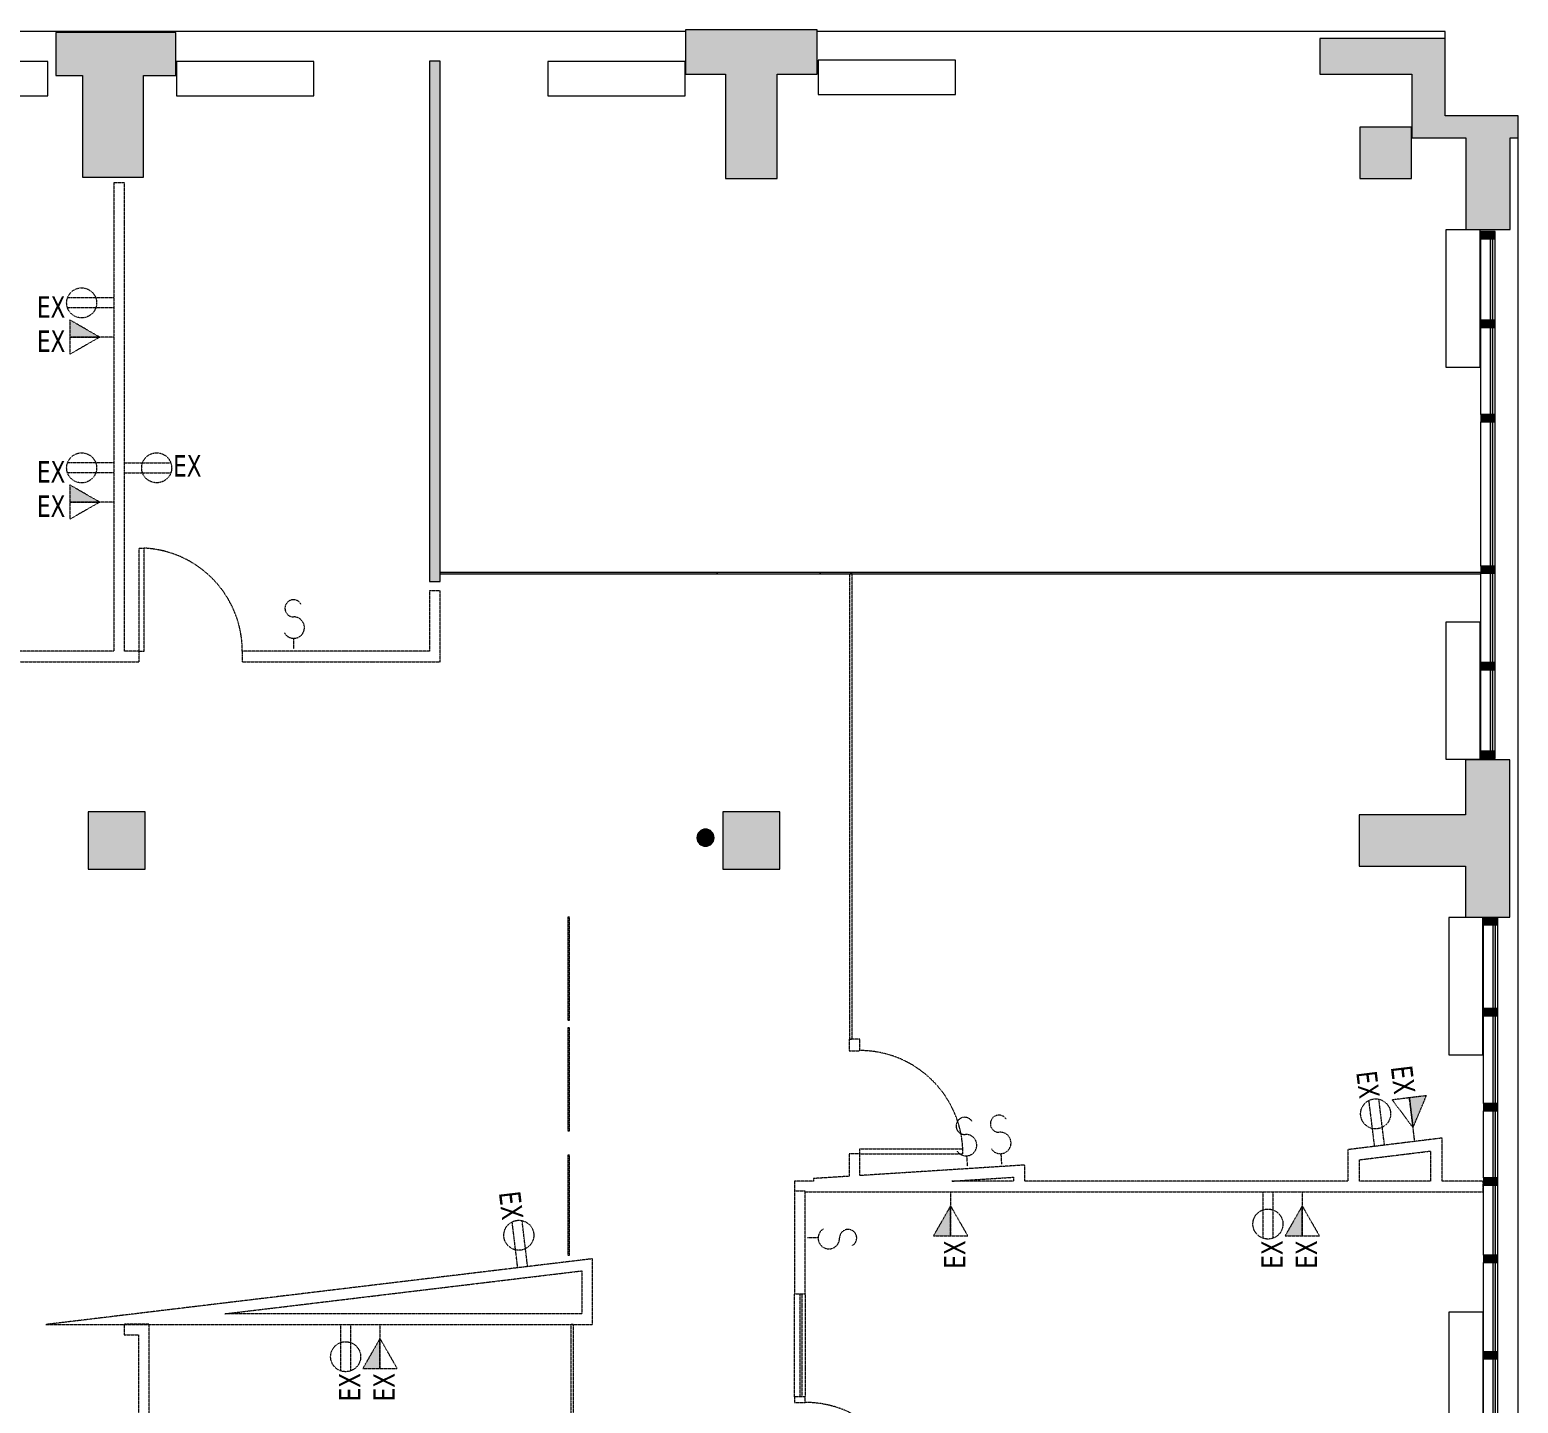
# Model space of a CAD drawing. Header units: inches. Extents: x -674 to 800, y -349 to 915.
# Drawn here: x 279 to 800, y 435 to 915 of the extents above; entities that cross this region are included whole.
import ezdxf

# ---------------------------------------------------------------- set-up
doc = ezdxf.new("R2010")
doc.units = ezdxf.units.IN
doc.header["$MEASUREMENT"] = 0
for name, pattern in [('Demolished', [0.1875, 0.125, -0.0625]), ('Demolished 3_128_', [0.046875, 0.023437, -0.023437]), ('Hidden 1_16_', [0.09375, 0.0625, -0.03125])]:
    doc.linetypes.add(name, pattern=pattern)
for name, color, linetype, lineweight in [('A-ANNO-NOTE', 131, 'Demolished', 9), ('A-COLS', 52, 'Continuous', 13), ('A-DOOR', 31, 'Continuous', 13), ('A-DOOR-FRAM', 31, 'Demolished', 20), ('A-FLOR', 192, 'Continuous', 13), ('A-GLAZ', 151, 'Demolished', 20), ('A-GLAZ-CURT', 52, 'Continuous', 13), ('A-GLAZ-CWMG', 51, 'Continuous', 13), ('A-WALL', 113, 'Continuous', 13), ('A-WALL-PATT', 111, 'Continuous', 13), ('I-WALL', 2, 'Demolished', 9), ('M-EQPM', 50, 'Continuous', 13)]:
    doc.layers.add(name, color=color, linetype=linetype, lineweight=lineweight)
doc.styles.add('Tahoma', font='tahoma.ttf', dxfattribs={"width": 0.85, "height": 7.5})
doc.styles.add('Tahoma_1', font='tahoma.ttf', dxfattribs={"width": 0.85, "height": 7.183765})

# ---------------------------------------------------------------- blocks, each defined once
blk = doc.blocks.new('System Panel - Glazed-1563014-New Construction - Demolition Plan')
at = {"layer": 'A-GLAZ-CURT', "lineweight": 9}
blk.add_hatch(color=9, dxfattribs=at).paths.add_polyline_path([(14.25, 1.75), (-14.25, 1.75), (-14.25, 0.75), (14.25, 0.75)], flags=0)
at = {"layer": 'A-GLAZ-CURT', "color": 251, "lineweight": 20}
for p, q in [((14.25, 1.75), (-14.25, 1.75)), ((-14.25, 1.75), (-14.25, 0.75)), ((-14.25, 0.75), (14.25, 0.75)), ((14.25, 0.75), (14.25, 1.75))]:
    blk.add_line(p, q, dxfattribs=at)
blk = doc.blocks.new('System Panel - Glazed-1563015-New Construction - Demolition Plan')
at = {"layer": 'A-GLAZ-CURT', "lineweight": 9}
blk.add_hatch(color=9, dxfattribs=at).paths.add_polyline_path([(15.625, 1.75), (-15.625, 1.75), (-15.625, 0.75), (15.625, 0.75)], flags=0)
at = {"layer": 'A-GLAZ-CURT', "color": 251, "lineweight": 20}
for p, q in [((15.625, 1.75), (-15.625, 1.75)), ((-15.625, 1.75), (-15.625, 0.75)), ((-15.625, 0.75), (15.625, 0.75)), ((15.625, 0.75), (15.625, 1.75))]:
    blk.add_line(p, q, dxfattribs=at)
blk = doc.blocks.new('System Panel - Glazed-1563029-New Construction - Demolition Plan')
at = {"layer": 'A-GLAZ-CURT', "lineweight": 9}
blk.add_hatch(color=9, dxfattribs=at).paths.add_polyline_path([(25.25, 1.75), (-25.25, 1.75), (-25.25, 0.75), (25.25, 0.75)], flags=0)
at = {"layer": 'A-GLAZ-CURT', "color": 251, "lineweight": 20}
for p, q in [((25.25, 1.75), (-25.25, 1.75)), ((-25.25, 1.75), (-25.25, 0.75)), ((-25.25, 0.75), (25.25, 0.75)), ((25.25, 0.75), (25.25, 1.75))]:
    blk.add_line(p, q, dxfattribs=at)
blk = doc.blocks.new('System Panel - Glazed-1563030-New Construction - Demolition Plan')
at = {"layer": 'A-GLAZ-CURT', "lineweight": 9}
blk.add_hatch(color=9, dxfattribs=at).paths.add_polyline_path([(15.25, 1.75), (-15.25, 1.75), (-15.25, 0.75), (15.25, 0.75)], flags=0)
at = {"layer": 'A-GLAZ-CURT', "color": 251, "lineweight": 20}
for p, q in [((15.25, 1.75), (-15.25, 1.75)), ((-15.25, 1.75), (-15.25, 0.75)), ((-15.25, 0.75), (15.25, 0.75)), ((15.25, 0.75), (15.25, 1.75))]:
    blk.add_line(p, q, dxfattribs=at)
blk = doc.blocks.new('Rectangular Mullion - Rectangular Mullion 1-1562989-New Construction - Demolition Plan')
at = {"layer": 'A-GLAZ-CWMG', "lineweight": 9}
blk.add_hatch(color=9, dxfattribs=at).paths.add_polyline_path([(1.25, 2.5), (1.25, -2.5), (-1.25, -2.5), (-1.25, 2.5)], flags=0)
at = {"layer": 'A-GLAZ-CWMG', "color": 251, "lineweight": 20}
for p, q in [((-1.25, 2.5), (1.25, 2.5)), ((-1.25, -2.5), (-1.25, 2.5)), ((1.25, 2.5), (1.25, -2.5)), ((1.25, -2.5), (-1.25, -2.5))]:
    blk.add_line(p, q, dxfattribs=at)
blk = doc.blocks.new('System Panel - Glazed-1562996-New Construction - Demolition Plan')
at = {"layer": 'A-GLAZ-CURT', "lineweight": 9}
blk.add_hatch(color=9, dxfattribs=at).paths.add_polyline_path([(-10.67, 0.75), (12.25, 0.75), (12.25, 1.75), (-12.25, 1.75), (-12.25, 0.75)], flags=0)
at = {"layer": 'A-GLAZ-CURT', "color": 251, "lineweight": 20}
for p, q in [((12.25, 1.75), (-12.25, 1.75)), ((-12.25, 1.75), (-12.25, 0.75)), ((-12.25, 0.75), (12.25, 0.75)), ((12.25, 0.75), (12.25, 1.75))]:
    blk.add_line(p, q, dxfattribs=at)
blk = doc.blocks.new('System Panel - Glazed-1562997-New Construction - Demolition Plan')
at = {"layer": 'A-GLAZ-CURT', "lineweight": 9}
blk.add_hatch(color=9, dxfattribs=at).paths.add_polyline_path([(11.75, 1.75), (-11.75, 1.75), (-11.75, 0.75), (11.75, 0.75)], flags=0)
at = {"layer": 'A-GLAZ-CURT', "color": 251, "lineweight": 20}
for p, q in [((11.75, 1.75), (-11.75, 1.75)), ((-11.75, 1.75), (-11.75, 0.75)), ((-11.75, 0.75), (11.75, 0.75)), ((11.75, 0.75), (11.75, 1.75))]:
    blk.add_line(p, q, dxfattribs=at)
blk = doc.blocks.new('System Panel - Glazed-1563016-New Construction - Demolition Plan')
at = {"layer": 'A-GLAZ-CURT', "lineweight": 9}
blk.add_hatch(color=9, dxfattribs=at).paths.add_polyline_path([(15.37, 1.75), (-15.37, 1.75), (-15.37, 0.75), (15.37, 0.75)], flags=0)
at = {"layer": 'A-GLAZ-CURT', "color": 251, "lineweight": 20}
for p, q in [((15.37, 1.75), (-15.37, 1.75)), ((-15.37, 1.75), (-15.37, 0.75)), ((-15.37, 0.75), (15.37, 0.75)), ((15.37, 0.75), (15.37, 1.75))]:
    blk.add_line(p, q, dxfattribs=at)
blk = doc.blocks.new('System Panel - Glazed-1563017-New Construction - Demolition Plan')
at = {"layer": 'A-GLAZ-CURT', "lineweight": 9}
blk.add_hatch(color=9, dxfattribs=at).paths.add_polyline_path([(14.62, 1.75), (-14.62, 1.75), (-14.62, 0.75), (14.62, 0.75)], flags=0)
at = {"layer": 'A-GLAZ-CURT', "color": 251, "lineweight": 20}
for p, q in [((14.62, 1.75), (-14.62, 1.75)), ((-14.62, 1.75), (-14.62, 0.75)), ((-14.62, 0.75), (14.62, 0.75)), ((14.62, 0.75), (14.62, 1.75))]:
    blk.add_line(p, q, dxfattribs=at)
blk = doc.blocks.new('Rectangular Mullion - Rectangular Mullion 1-V7-New Construction - Demolition Plan')
at = {"layer": 'A-GLAZ-CWMG', "lineweight": 9}
for p, q in [((787.85, 573.15), (787.85, 602.4)), ((792.85, 573.15), (792.85, 602.4))]:
    blk.add_line(p, q, dxfattribs=at)
blk = doc.blocks.new('Rectangular Mullion - Rectangular Mullion 1-1563007-New Construction - Demolition Plan')
at = {"layer": 'A-GLAZ-CWMG', "lineweight": 9}
for p, q in [((787.85, 539.9), (787.85, 570.65)), ((792.85, 539.9), (792.85, 570.65))]:
    blk.add_line(p, q, dxfattribs=at)
blk = doc.blocks.new('Rectangular Mullion - Rectangular Mullion 1-1562973-New Construction - Demolition Plan')
at = {"layer": 'A-GLAZ-CWMG', "lineweight": 9}
for p, q in [((787.54, 274.15), (787.54, 297.65)), ((792.54, 274.15), (792.54, 297.65))]:
    blk.add_line(p, q, dxfattribs=at)
blk = doc.blocks.new('Rectangular Mullion - Rectangular Mullion 1-1562977-New Construction - Demolition Plan')
at = {"layer": 'A-GLAZ-CWMG', "lineweight": 9}
for p, q in [((787.54, 247.15), (787.54, 271.65)), ((792.54, 247.15), (792.54, 271.65))]:
    blk.add_line(p, q, dxfattribs=at)
blk = doc.blocks.new('Rectangular Mullion - Rectangular Mullion 1-1563008-New Construction - Demolition Plan')
at = {"layer": 'A-GLAZ-CWMG', "lineweight": 9}
for p, q in [((787.85, 453.15), (787.85, 484.4)), ((792.85, 453.15), (792.85, 484.4))]:
    blk.add_line(p, q, dxfattribs=at)
blk = doc.blocks.new('Rectangular Mullion - Rectangular Mullion 1-1563009-New Construction - Demolition Plan')
at = {"layer": 'A-GLAZ-CWMG', "lineweight": 9}
for p, q in [((787.85, 422.15), (787.85, 450.65)), ((792.85, 422.15), (792.85, 450.65))]:
    blk.add_line(p, q, dxfattribs=at)
blk = doc.blocks.new('Rectangular Mullion - Rectangular Mullion 1-1563025-New Construction - Demolition Plan')
at = {"layer": 'A-GLAZ-CWMG', "lineweight": 9}
for p, q in [((786.92, 780.9), (786.92, 811.4)), ((791.92, 780.9), (791.92, 811.4))]:
    blk.add_line(p, q, dxfattribs=at)
blk = doc.blocks.new('Rectangular Mullion - Rectangular Mullion 1-1563026-New Construction - Demolition Plan')
at = {"layer": 'A-GLAZ-CWMG', "lineweight": 9}
for p, q in [((786.92, 727.9), (786.92, 778.4)), ((791.92, 727.9), (791.92, 778.4))]:
    blk.add_line(p, q, dxfattribs=at)
blk = doc.blocks.new('Rectangular Mullion - Rectangular Mullion 1-V8-New Construction - Demolition Plan')
at = {"layer": 'A-GLAZ-CWMG', "lineweight": 9}
for p, q in [((786.92, 694.15), (786.92, 725.15)), ((791.92, 694.15), (791.92, 725.4))]:
    blk.add_line(p, q, dxfattribs=at)
blk = doc.blocks.new('System Panel - Glazed-1723574-New Construction - Demolition Plan')
at = {"layer": 'A-GLAZ-CURT', "color": 251, "linetype": 'Hidden 1_16_', "lineweight": 20}
for p, q in [((81.375, -0.75), (-81.375, -0.75)), ((-81.375, -0.75), (-81.375, -1.75)), ((-81.375, -1.75), (81.375, -1.75)), ((81.375, -1.75), (81.375, -0.75))]:
    blk.add_line(p, q, dxfattribs=at)
blk = doc.blocks.new('System Panel - Glazed-1594008-New Construction - Demolition Plan')
at = {"layer": 'A-GLAZ-CURT', "color": 251, "linetype": 'Hidden 1_16_', "lineweight": 20}
for p, q in [((93.5625, -0.75), (-93.5625, -0.75)), ((-93.5625, -0.75), (-93.5625, -1.75)), ((-93.5625, -1.75), (93.5625, -1.75)), ((93.5625, -1.75), (93.5625, -0.75))]:
    blk.add_line(p, q, dxfattribs=at)
blk = doc.blocks.new('Single-Flush - 36_ x 84_-1515770-New Construction - Demolition Plan')
at = {"layer": 'A-DOOR', "color": 251, "linetype": 'Hidden 1_16_', "lineweight": 20}
for p, q in [((16.25, -1.87), (16.25, -37.9)), ((18, -1.87), (16.25, -1.87)), ((18, -1.87), (18, -37.9)), ((18, -37.9), (16.25, -37.9))]:
    blk.add_line(p, q, dxfattribs=at)
at = {"layer": 'A-DOOR', "color": 252, "linetype": 'Demolished 3_128_', "lineweight": 9}
blk.add_arc((18, -1.87), 36.07, 180, 267.2188, dxfattribs=at)
blk = doc.blocks.new('Single-Flush - 36_ x 84_-V13-New Construction - Demolition Plan')
at = {"layer": 'A-DOOR', "color": 251, "linetype": 'Hidden 1_16_', "lineweight": 20}
for p, q in [((16.25, 1.87), (16.25, 37.9)), ((18, 37.9), (16.25, 37.9)), ((18, 1.87), (18, 37.9)), ((18, 1.87), (16.25, 1.87))]:
    blk.add_line(p, q, dxfattribs=at)
at = {"layer": 'A-DOOR', "color": 252, "linetype": 'Demolished 3_128_', "lineweight": 9}
blk.add_arc((18, 1.87), 36.07, 92.7812, 180, dxfattribs=at)
blk = doc.blocks.new('Single-Flush - With Sidelight - 36_ x 84_-1632975-New Construction - Demolition Plan')
at = {"layer": 'A-DOOR', "color": 251, "linetype": 'Hidden 1_16_', "lineweight": 20}
for p, q in [((-16, -1.875), (-18, -1.875)), ((-18, -1.875), (-18, -37.875)), ((-16, -37.875), (-16, -1.875)), ((-16, -37.875), (-18, -37.875))]:
    blk.add_line(p, q, dxfattribs=at)
at = {"layer": 'A-DOOR', "color": 252, "linetype": 'Demolished 3_128_', "lineweight": 9}
blk.add_arc((-18, -1.875), 36, 270, 0, dxfattribs=at)
at = {"layer": 'A-DOOR-FRAM', "color": 251, "linetype": 'Hidden 1_16_'}
blk.add_line((92, 1.875), (92, -1.875), dxfattribs=at)
at = {"layer": 'A-GLAZ', "color": 251, "linetype": 'Hidden 1_16_'}
for p, q in [((20, -0.625), (20, -0.125)), ((20, -0.125), (56, -0.125)), ((56, -0.625), (20, -0.625)), ((56, -0.125), (56, -0.625))]:
    blk.add_line(p, q, dxfattribs=at)
blk = doc.blocks.new('Perimeter Unit5 - Perimeter Unit-1625057-New Construction - Demolition Plan')
at = {"layer": 'M-EQPM', "lineweight": 9}
for p, q in [((-280.08, 904.65), (-328.08, 904.65)), ((-328.08, 904.65), (-328.08, 892.65)), ((-280.08, 892.65), (-280.08, 904.65)), ((-328.08, 892.65), (-280.08, 892.65))]:
    blk.add_line(p, q, dxfattribs=at)
blk = doc.blocks.new('Perimeter Unit6 - Perimeter Unit-1625113-New Construction - Demolition Plan')
at = {"layer": 'M-EQPM', "lineweight": 9}
for p, q in [((897.15, 904.65), (897.15, 892.65)), ((945.15, 904.65), (897.15, 904.65)), ((945.15, 892.65), (945.15, 904.65)), ((897.15, 892.65), (945.15, 892.65))]:
    blk.add_line(p, q, dxfattribs=at)
blk = doc.blocks.new('Perimeter Unit7 - Perimeter Unit-1625171-New Construction - Demolition Plan')
at = {"layer": 'M-EQPM', "lineweight": 9}
for p, q in [((897.15, 904.65), (897.15, 892.65)), ((945.15, 904.65), (897.15, 904.65)), ((945.15, 892.65), (945.15, 904.65)), ((897.15, 892.65), (945.15, 892.65))]:
    blk.add_line(p, q, dxfattribs=at)
blk = doc.blocks.new('Perimeter Unit8 - Perimeter Unit-1625250-New Construction - Demolition Plan')
at = {"layer": 'M-EQPM', "lineweight": 9}
for p, q in [((166.42, 904.65), (118.42, 904.65)), ((118.42, 904.65), (118.42, 892.65)), ((166.42, 892.65), (166.42, 904.65)), ((118.42, 892.65), (166.42, 892.65))]:
    blk.add_line(p, q, dxfattribs=at)
blk = doc.blocks.new('Perimeter Unit10 - Perimeter Unit-1625420-New Construction - Demolition Plan')
at = {"layer": 'M-EQPM', "lineweight": 9}
for p, q in [((166.42, 904.65), (118.42, 904.65)), ((118.42, 904.65), (118.42, 892.65)), ((166.42, 892.65), (166.42, 904.65)), ((118.42, 892.65), (166.42, 892.65))]:
    blk.add_line(p, q, dxfattribs=at)
blk = doc.blocks.new('Perimeter Unit11 - Perimeter Unit-1625487-New Construction - Demolition Plan')
at = {"layer": 'M-EQPM', "lineweight": 9}
for p, q in [((166.42, 904.65), (118.42, 904.65)), ((118.42, 904.65), (118.42, 892.65)), ((166.42, 892.65), (166.42, 904.65)), ((118.42, 892.65), (166.42, 892.65))]:
    blk.add_line(p, q, dxfattribs=at)
blk = doc.blocks.new('Perimeter Unit12 - Perimeter Unit-1625530-New Construction - Demolition Plan')
at = {"layer": 'M-EQPM', "lineweight": 9}
for p, q in [((166.42, 371.15), (118.42, 371.15)), ((118.42, 371.15), (118.42, 359.15)), ((166.42, 359.15), (166.42, 371.15)), ((118.42, 359.15), (166.42, 359.15))]:
    blk.add_line(p, q, dxfattribs=at)
blk = doc.blocks.new('Perimeter Unit14 - Perimeter Unit-1625616-New Construction - Demolition Plan')
at = {"layer": 'M-EQPM', "lineweight": 9}
for p, q in [((166.42, 371.15), (118.42, 371.15)), ((118.42, 371.15), (118.42, 359.15)), ((166.42, 359.15), (166.42, 371.15)), ((118.42, 359.15), (166.42, 359.15))]:
    blk.add_line(p, q, dxfattribs=at)
blk = doc.blocks.new('Round Column - 06_ Diameter-1701335-New Construction - Demolition Plan')
at = {"layer": 'A-COLS', "lineweight": 9}
blk.add_hatch(color=9, dxfattribs=at).paths.add_polyline_path([(0, -3), (1.15, -2.77), (2.12, -2.12), (2.77, -1.15), (3, 0), (2.77, 1.15), (2.12, 2.12), (1.15, 2.77), (0, 3), (-1.15, 2.77), (-2.12, 2.12), (-2.77, 1.15), (-3, 0), (-2.77, -1.15), (-2.12, -2.12), (-1.15, -2.77)], flags=0)
at = {"layer": 'A-COLS', "color": 251, "lineweight": 20}
for start, end in [(90, 180), (180, 360), (360, 90)]:
    blk.add_arc((0, 0), 3, start, end, dxfattribs=at)

msp = doc.modelspace()

# ---------------------------------------------------------------- hatches: boundary and pattern name
at = {"layer": 'A-ANNO-NOTE', "linetype": 'Demolished 3_128_'}
for points in [[(303.89, 807.97), (293.44, 813.97), (293.44, 807.97)], [(303.89, 750.27), (293.44, 756.27), (293.44, 750.27)], [(763.24, 531.56), (767.92, 542.68), (761.97, 541.94)], [(601.48, 493.66), (601.48, 504.12), (595.48, 493.66)], [(724.48, 493.66), (724.48, 504.12), (718.48, 493.66)], [(401.9, 447.27), (401.9, 457.73), (395.9, 447.27)]]:
    msp.add_hatch(color=8, dxfattribs=at).paths.add_polyline_path(points, flags=0)
at = {"layer": 'A-WALL-PATT'}
for points in [[(330.54, 899.47), (330.54, 914.47), (288.54, 914.47), (288.54, 899.47), (319.16, 899.47)], [(554.79, 899.97), (554.79, 915.47), (508.79, 915.47), (508.79, 899.97), (540.79, 899.97)], [(762.79, 899.9), (762.79, 912.4), (730.66, 912.4), (730.66, 899.9), (744.35, 899.9)], [(774.54, 877.65), (774.54, 912.4), (762.79, 912.4), (762.79, 877.65)], [(422.98, 722.47), (422.98, 904.47), (419.23, 904.47), (419.23, 722.47)], [(319.16, 863.97), (319.16, 899.47), (297.91, 899.47), (297.91, 863.97)], [(540.79, 863.5), (540.79, 899.97), (522.79, 899.97), (522.79, 863.5)], [(774.75, 877.65), (800.04, 877.65), (800.04, 885.4), (774.54, 885.4), (774.54, 877.65), (774.71, 877.65)], [(762.66, 863.4), (762.66, 881.4), (744.66, 881.4), (744.66, 863.4)], [(781.67, 845.65), (797.17, 845.65), (797.17, 877.65), (781.67, 877.65)], [(787.79, 605.15), (797.1, 605.15), (797.1, 660.15), (781.6, 660.15), (781.6, 605.15)], [(319.79, 621.9), (319.79, 641.9), (299.79, 641.9), (299.79, 621.9)], [(541.79, 621.9), (541.79, 641.9), (521.79, 641.9), (521.79, 621.9)], [(744.35, 622.9), (781.6, 622.9), (781.6, 640.9), (744.35, 640.9), (744.35, 631.95)]]:
    msp.add_hatch(color=253, dxfattribs=at).paths.add_polyline_path(points, flags=0)
h = msp.add_hatch(color=253, dxfattribs=at)
h.paths.add_polyline_path([(566.11, 725.15), (786.92, 725.15), (786.92, 725.65), (555.86, 725.65), (555.86, 725.15)], flags=0)
h.paths.add_polyline_path([(460.66, 725.15), (519.86, 725.15), (519.86, 725.65), (422.98, 725.65), (422.98, 725.15)], flags=0)

# ---------------------------------------------------------------- linework, layer by layer
at = {"layer": 'A-ANNO-NOTE', "color": 252, "linetype": 'Demolished 3_128_'}
for p, q in [((308.81, 821.71), (292.61, 821.71)), ((308.81, 818.22), (292.61, 818.22)), ((293.44, 813.97), (293.44, 807.97)), ((303.89, 807.97), (293.44, 813.97)), ((293.44, 813.97), (293.44, 801.97)), ((303.89, 807.97), (293.44, 813.97)), ((293.44, 807.97), (303.89, 807.97)), ((308.81, 807.97), (293.44, 807.97)), ((303.89, 807.97), (293.44, 801.97)), ((308.81, 764), (292.61, 764)), ((308.81, 760.52), (292.61, 760.52)), ((312.56, 764.01), (328.76, 764.01)), ((312.56, 760.53), (328.76, 760.53)), ((293.44, 756.27), (293.44, 750.27)), ((303.89, 750.27), (293.44, 756.27)), ((293.44, 756.27), (293.44, 744.27)), ((303.89, 750.27), (293.44, 756.27)), ((293.44, 750.27), (303.89, 750.27)), ((308.81, 750.27), (293.44, 750.27)), ((303.89, 750.27), (293.44, 744.27)), ((371.68, 702.64), (371.68, 698.98)), ((753.26, 525.38), (751.29, 541.46)), ((767.92, 542.68), (756.01, 541.21)), ((767.92, 542.68), (761.97, 541.94)), ((761.97, 541.94), (763.24, 531.56)), ((763.84, 526.68), (761.97, 541.94)), ((763.24, 531.56), (767.92, 542.68)), ((763.24, 531.56), (767.92, 542.68)), ((749.81, 524.96), (747.83, 541.04)), ((763.24, 531.56), (756.01, 541.21)), ((607.1, 521.64), (607.34, 517.98)), ((619.08, 522.4), (619.31, 518.75)), ((601.48, 509.04), (601.48, 493.66)), ((710.74, 509.04), (710.74, 492.84)), ((714.23, 509.04), (714.23, 492.84)), ((724.48, 509.04), (724.48, 493.66)), ((601.48, 504.12), (595.48, 493.66)), ((601.48, 504.12), (595.48, 493.66)), ((601.48, 493.66), (601.48, 504.12)), ((601.48, 504.12), (607.48, 493.66)), ((724.48, 504.12), (718.48, 493.66)), ((724.48, 504.12), (718.48, 493.66)), ((724.48, 493.66), (724.48, 504.12)), ((724.48, 504.12), (730.48, 493.66)), ((450.09, 482.5), (448.15, 498.58)), ((453.55, 482.92), (451.61, 499)), ((555.16, 492.92), (551.5, 492.92)), ((595.48, 493.66), (601.48, 493.66)), ((595.48, 493.66), (607.48, 493.66)), ((718.48, 493.66), (724.48, 493.66)), ((718.48, 493.66), (730.48, 493.66)), ((388.16, 462.65), (388.16, 446.45)), ((391.65, 462.65), (391.65, 446.45)), ((401.9, 462.65), (401.9, 447.27)), ((401.9, 457.73), (395.9, 447.27)), ((401.9, 457.73), (395.9, 447.27)), ((401.9, 447.27), (401.9, 457.73)), ((401.9, 457.73), (407.9, 447.27)), ((395.9, 447.27), (401.9, 447.27)), ((395.9, 447.27), (407.9, 447.27))]:
    msp.add_line(p, q, dxfattribs=at)
for centre in [(297.57, 819.96), (297.57, 762.26), (323.81, 762.27), (750.16, 536.33), (712.49, 497.79), (450.48, 493.87), (389.9, 451.4)]:
    msp.add_circle(centre, 5.25, dxfattribs=at)
for centre, radius, start, end in [((371.68, 713.14), 3, 30, 270), ((371.74, 706.39), 3.75, 210, 90.7739), ((606.43, 532.12), 3, 33.6519, 273.6519), ((618.41, 532.88), 3, 33.6519, 273.6519), ((606.91, 525.38), 3.75, 213.6519, 94.4257), ((618.89, 526.15), 3.75, 213.6519, 94.4257), ((558.91, 492.86), 3.75, 120, 0.7739), ((565.66, 492.92), 3, 300, 180)]:
    msp.add_arc(centre, radius, start, end, dxfattribs=at)
at = {"layer": 'A-FLOR'}
for p, q in [((508.79, 914.9), (-331.46, 914.9)), ((774.54, 914.9), (554.79, 914.9)), ((774.54, 912.4), (774.54, 914.9)), ((800.04, -348.6), (800.04, 877.65))]:
    msp.add_line(p, q, dxfattribs=at)
at = {"layer": 'A-WALL', "color": 251, "lineweight": 20}
for p, q in [((330.54, 914.47), (288.54, 914.47)), ((288.54, 914.47), (288.54, 899.47)), ((330.54, 899.47), (330.54, 914.47)), ((554.79, 915.47), (508.79, 915.47)), ((508.79, 915.47), (508.79, 899.97)), ((554.79, 899.97), (554.79, 915.47)), ((774.54, 912.4), (730.66, 912.4)), ((730.66, 912.4), (730.66, 899.9)), ((774.54, 885.4), (774.54, 912.4)), ((419.23, 904.47), (419.23, 722.47)), ((422.98, 904.47), (419.23, 904.47)), ((422.98, 722.47), (422.98, 904.47)), ((288.54, 899.47), (297.91, 899.47)), ((297.91, 899.47), (297.91, 863.97)), ((319.16, 899.47), (330.54, 899.47)), ((319.16, 863.97), (319.16, 899.47)), ((508.79, 899.97), (522.79, 899.97)), ((522.79, 899.97), (522.79, 863.5)), ((540.79, 863.5), (540.79, 899.97)), ((540.79, 899.97), (554.79, 899.97)), ((730.66, 899.9), (762.79, 899.9)), ((762.79, 899.9), (762.79, 877.65)), ((800.04, 885.4), (774.54, 885.4)), ((800.04, 877.65), (800.04, 885.4)), ((762.66, 881.4), (744.66, 881.4)), ((744.66, 881.4), (744.66, 863.4)), ((762.66, 863.4), (762.66, 881.4)), ((762.79, 877.65), (781.67, 877.65)), ((781.67, 877.65), (781.67, 845.65)), ((797.17, 877.65), (800.04, 877.65)), ((797.17, 845.65), (797.17, 877.65)), ((297.91, 863.97), (319.16, 863.97)), ((522.79, 863.5), (540.79, 863.5)), ((744.66, 863.4), (762.66, 863.4)), ((781.67, 845.65), (797.17, 845.65)), ((419.23, 722.47), (422.98, 722.47)), ((781.6, 660.15), (781.6, 640.9)), ((797.1, 660.15), (781.6, 660.15)), ((797.1, 605.15), (797.1, 660.15)), ((319.79, 641.9), (299.79, 641.9)), ((299.79, 641.9), (299.79, 621.9)), ((319.79, 621.9), (319.79, 641.9)), ((541.79, 641.9), (521.79, 641.9)), ((521.79, 641.9), (521.79, 621.9)), ((541.79, 621.9), (541.79, 641.9)), ((781.6, 640.9), (744.35, 640.9)), ((744.35, 640.9), (744.35, 622.9)), ((299.79, 621.9), (319.79, 621.9)), ((521.79, 621.9), (541.79, 621.9)), ((744.35, 622.9), (781.6, 622.9)), ((781.6, 622.9), (781.6, 605.15)), ((781.6, 605.15), (797.1, 605.15))]:
    msp.add_line(p, q, dxfattribs=at)
at = {"layer": 'A-WALL', "color": 251, "linetype": 'Hidden 1_16_', "lineweight": 20}
for p, q in [((312.56, 861.97), (308.81, 861.97)), ((308.81, 861.97), (308.81, 698.14)), ((312.56, 698.14), (312.56, 861.97)), ((419.23, 719.27), (419.23, 698.14)), ((422.98, 719.27), (419.23, 719.27)), ((422.98, 694.39), (422.98, 719.27)), ((308.81, 698.14), (244.44, 698.14)), ((317.69, 698.14), (312.56, 698.14)), ((317.69, 694.39), (317.69, 698.14)), ((419.23, 698.14), (353.69, 698.14)), ((353.69, 698.14), (353.69, 694.39)), ((244.44, 694.39), (317.69, 694.39)), ((353.69, 694.39), (422.98, 694.39)), ((569.74, 562.4), (565.99, 562.4)), ((565.99, 562.4), (565.99, 558.4)), ((569.74, 558.4), (569.74, 562.4)), ((565.99, 558.4), (569.74, 558.4)), ((773.4, 527.86), (740.48, 523.81)), ((773.4, 512.79), (773.4, 527.86)), ((569.74, 522.4), (565.99, 522.4)), ((565.99, 522.4), (565.99, 514.5)), ((569.74, 514.74), (569.74, 522.4)), ((740.48, 523.81), (740.48, 512.79)), ((744.48, 520.27), (769.4, 523.33)), ((769.4, 523.33), (769.4, 512.79)), ((627.48, 518.43), (569.74, 514.74)), ((627.48, 512.79), (627.48, 518.43)), ((744.48, 512.79), (744.48, 520.27)), ((553.56, 512.79), (546.91, 512.79)), ((546.91, 512.79), (546.91, 473.4)), ((565.99, 514.5), (553.5, 513.71)), ((553.5, 513.71), (553.56, 512.79)), ((601.88, 512.79), (623.48, 514.17)), ((623.48, 512.79), (601.88, 512.79)), ((623.48, 514.17), (623.48, 512.79)), ((740.48, 512.79), (627.48, 512.79)), ((769.4, 512.79), (744.48, 512.79)), ((787.79, 512.79), (773.4, 512.79)), ((787.79, 509.04), (787.79, 512.79)), ((550.66, 473.4), (550.66, 509.04)), ((550.66, 509.04), (787.79, 509.04)), ((476.23, 485.64), (285.07, 462.65)), ((476.23, 462.65), (476.23, 485.64)), ((347.63, 466.4), (472.48, 481.42)), ((472.48, 481.42), (472.48, 466.4)), ((546.91, 473.4), (550.66, 473.4)), ((472.48, 466.4), (347.63, 466.4)), ((285.07, 462.65), (476.23, 462.65)), ((321.23, 462.8), (312.41, 462.8)), ((312.41, 462.8), (312.41, 459.05)), ((312.41, 459.05), (317.48, 459.05)), ((317.48, 459.05), (317.48, 414.8)), ((321.23, 411.05), (321.23, 462.8)), ((550.66, 437.4), (546.91, 437.4)), ((546.91, 437.4), (546.91, 435.4)), ((550.66, 435.4), (550.66, 437.4)), ((546.91, 435.4), (550.66, 435.4))]:
    msp.add_line(p, q, dxfattribs=at)
at = {"layer": 'A-WALL', "color": 252, "linetype": 'Demolished 3_128_', "lineweight": 9}
for p, q in [((546.91, 437.4), (546.91, 473.4)), ((550.66, 473.4), (550.66, 437.4))]:
    msp.add_line(p, q, dxfattribs=at)
at = {"layer": 'I-WALL', "color": 251, "linetype": 'Continuous', "lineweight": 20}
for p, q in [((786.92, 725.65), (422.98, 725.65)), ((422.98, 725.15), (786.92, 725.15)), ((786.92, 725.15), (786.92, 725.65))]:
    msp.add_line(p, q, dxfattribs=at)
at = {"layer": 'I-WALL', "linetype": 'Continuous', "lineweight": 13}
for p, q in [((519.86, 725.15), (519.86, 725.65)), ((555.86, 725.65), (555.86, 725.15))]:
    msp.add_line(p, q, dxfattribs=at)
at = {"layer": 'I-WALL', "color": 252, "linetype": 'Demolished 3_128_'}
for p, q in [((519.86, 725.65), (519.86, 725.15)), ((555.86, 725.15), (555.86, 725.65))]:
    msp.add_line(p, q, dxfattribs=at)
at = {"layer": 'I-WALL', "color": 251, "linetype": 'Hidden 1_16_', "lineweight": 20}
for p, q in [((467.65, 605.15), (467.65, 569.15)), ((468.15, 605.15), (467.65, 605.15)), ((468.15, 569.15), (468.15, 605.15)), ((467.65, 569.15), (468.15, 569.15)), ((467.65, 566.4), (467.65, 530.4)), ((468.15, 566.4), (467.65, 566.4)), ((468.15, 530.4), (468.15, 566.4)), ((467.65, 530.4), (468.15, 530.4)), ((467.65, 521.91), (467.65, 486.91)), ((468.15, 521.91), (467.65, 521.91)), ((468.15, 486.91), (468.15, 521.91)), ((467.65, 486.91), (468.15, 486.91))]:
    msp.add_line(p, q, dxfattribs=at)

# ---------------------------------------------------------------- block references
at = {"layer": 'A-COLS', "lineweight": 9}
msp.add_blockref('Round Column - 06_ Diameter-1701335-New Construction - Demolition Plan', (515.79, 632.9), dxfattribs=at)
at = {"layer": 'A-DOOR', "color": 252, "linetype": 'Demolished 3_128_', "lineweight": 9}
for name, p, rotation in [('Single-Flush - 36_ x 84_-1515770-New Construction - Demolition Plan', (335.69, 696.27), 180), ('Single-Flush - 36_ x 84_-V13-New Construction - Demolition Plan', (567.86, 540.4), 269.9999999999999), ('Single-Flush - With Sidelight - 36_ x 84_-1632975-New Construction - Demolition Plan', (548.79, 417.4), 89.99999999999991)]:
    msp.add_blockref(name, p, dxfattribs=dict(at, rotation=rotation))
at = {"layer": 'A-GLAZ-CURT', "lineweight": 9, "rotation": 269.9999999999999}
for name, p in [('System Panel - Glazed-1563014-New Construction - Demolition Plan', (789.42, 828.15)), ('System Panel - Glazed-1563030-New Construction - Demolition Plan', (789.42, 796.15)), ('System Panel - Glazed-1563029-New Construction - Demolition Plan', (789.42, 753.15)), ('System Panel - Glazed-1563015-New Construction - Demolition Plan', (789.42, 709.78)), ('System Panel - Glazed-1563014-New Construction - Demolition Plan', (789.42, 677.4)), ('System Panel - Glazed-1563017-New Construction - Demolition Plan', (790.35, 587.78)), ('System Panel - Glazed-1563016-New Construction - Demolition Plan', (790.35, 555.28)), ('System Panel - Glazed-1562997-New Construction - Demolition Plan', (790.35, 525.65)), ('System Panel - Glazed-1562996-New Construction - Demolition Plan', (790.35, 499.15)), ('System Panel - Glazed-1563015-New Construction - Demolition Plan', (790.35, 468.78)), ('System Panel - Glazed-1563014-New Construction - Demolition Plan', (790.35, 436.4))]:
    msp.add_blockref(name, p, dxfattribs=at)
at = {"layer": 'A-GLAZ-CURT', "color": 252, "linetype": 'Demolished 3_128_', "lineweight": 9}
for name, p, rotation in [('System Panel - Glazed-1723574-New Construction - Demolition Plan', (567.86, 643.78), 269.9999999999999), ('System Panel - Glazed-1594008-New Construction - Demolition Plan', (467.9, 369.08), 89.99999999999993)]:
    msp.add_blockref(name, p, dxfattribs=dict(at, rotation=rotation))
at = {"layer": 'A-GLAZ-CWMG', "lineweight": 9, "extrusion": (0, 0, -1), "rotation": 270.0000000000001}
for p in [(-789.42, 843.65), (-789.42, 812.65), (-789.42, 779.65), (-789.42, 726.65), (-789.42, 692.9), (-789.42, 661.9), (-790.35, 603.65), (-790.35, 571.9), (-790.35, 538.65), (-790.35, 512.65), (-790.35, 485.65), (-790.35, 451.9)]:
    msp.add_blockref('Rectangular Mullion - Rectangular Mullion 1-1562989-New Construction - Demolition Plan', p, dxfattribs=at)
at = {"layer": 'A-GLAZ-CWMG', "lineweight": 9}
for name, p in [('Rectangular Mullion - Rectangular Mullion 1-1563009-New Construction - Demolition Plan', (-0.93, 391.75)), ('Rectangular Mullion - Rectangular Mullion 1-1563025-New Construction - Demolition Plan', (0, 0)), ('Rectangular Mullion - Rectangular Mullion 1-1563026-New Construction - Demolition Plan', (0, 0)), ('Rectangular Mullion - Rectangular Mullion 1-V8-New Construction - Demolition Plan', (0, 0)), ('Rectangular Mullion - Rectangular Mullion 1-1563009-New Construction - Demolition Plan', (-0.93, 241)), ('Rectangular Mullion - Rectangular Mullion 1-V7-New Construction - Demolition Plan', (0, 0)), ('Rectangular Mullion - Rectangular Mullion 1-1563007-New Construction - Demolition Plan', (0, 0)), ('Rectangular Mullion - Rectangular Mullion 1-1562973-New Construction - Demolition Plan', (0.31, 239.75)), ('Rectangular Mullion - Rectangular Mullion 1-1562977-New Construction - Demolition Plan', (0.31, 239.75)), ('Rectangular Mullion - Rectangular Mullion 1-1563008-New Construction - Demolition Plan', (0, 0)), ('Rectangular Mullion - Rectangular Mullion 1-1563009-New Construction - Demolition Plan', (0, 0))]:
    msp.add_blockref(name, p, dxfattribs=at)
at = {"layer": 'M-EQPM', "lineweight": 9}
for name, p in [('Perimeter Unit5 - Perimeter Unit-1625057-New Construction - Demolition Plan', (565.87, -0.32)), ('Perimeter Unit6 - Perimeter Unit-1625113-New Construction - Demolition Plan', (-566.37, -0.32)), ('Perimeter Unit7 - Perimeter Unit-1625171-New Construction - Demolition Plan', (-436.5, -0.32)), ('Perimeter Unit8 - Perimeter Unit-1625250-New Construction - Demolition Plan', (436.75, 0.18))]:
    msp.add_blockref(name, p, dxfattribs=at)
for name, p, rotation in [('Perimeter Unit10 - Perimeter Unit-1625420-New Construction - Demolition Plan', (-117.91, 963.88), 270.0000000000001), ('Perimeter Unit12 - Perimeter Unit-1625530-New Construction - Demolition Plan', (1145.87, 541.92), 89.99999999999997), ('Perimeter Unit11 - Perimeter Unit-1625487-New Construction - Demolition Plan', (-116.94, 723.39), 270.0000000000001), ('Perimeter Unit14 - Perimeter Unit-1625616-New Construction - Demolition Plan', (1146.89, 300.6), 89.99999999999997)]:
    msp.add_blockref(name, p, dxfattribs=dict(at, rotation=rotation))

# ---------------------------------------------------------------- texts
at = {"layer": 'A-ANNO-NOTE', "color": 251, "linetype": 'Demolished 3_128_', "char_height": 7.5, "width": 11.8387, "attachment_point": 1, "line_spacing_factor": 0.994306, "style": 'Tahoma'}
for insert in [(281.94, 822.3), (281.94, 810.3), (329.57, 766.73), (281.94, 764.6), (281.94, 752.6)]:
    msp.add_mtext('EX', dxfattribs=dict(at, insert=insert))
at = {"layer": 'A-ANNO-NOTE', "color": 251, "linetype": 'Demolished 3_128_', "attachment_point": 1, "line_spacing_factor": 0.994306}
for insert, char_height, width, rotation, style in [((762.89, 553.64), 7.5, 11.8387, 277, 'Tahoma'), ((750.49, 551.7), 7.184, 11.34, 277, 'Tahoma_1'), ((450.93, 509.67), 7.5, 11.8387, 276.86, 'Tahoma'), ((599.15, 482.17), 7.5, 11.8387, 90, 'Tahoma'), ((710.15, 482.17), 7.5, 11.8387, 90, 'Tahoma'), ((722.15, 482.17), 7.5, 11.8387, 90, 'Tahoma'), ((387.57, 435.78), 7.5, 11.8387, 90, 'Tahoma'), ((399.56, 435.78), 7.5, 11.8387, 90, 'Tahoma')]:
    msp.add_mtext('EX', dxfattribs=dict(at, insert=insert, char_height=char_height, width=width, rotation=rotation, style=style))

doc.saveas('drawing.dxf')
